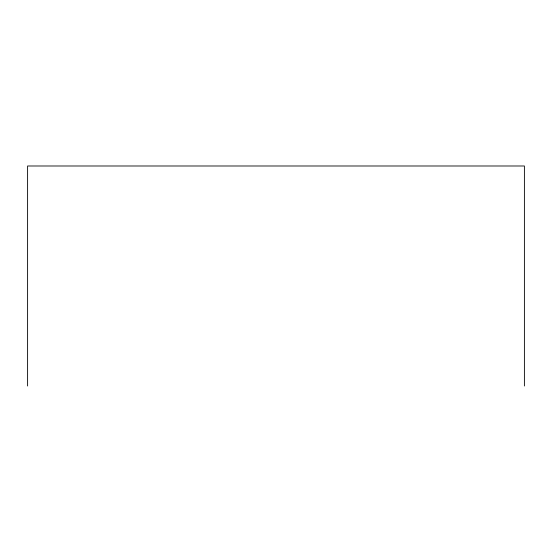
<?xml version="1.0" encoding="UTF-8"?>
<svg xmlns="http://www.w3.org/2000/svg" width="552" height="552" viewBox="0 0 552 552"><rect width="100%" height="100%" fill="white"/><g stroke="black" fill="none" stroke-linecap="round" stroke-linejoin="round"><path stroke-width="0.83" d="M524.4 386.007L524.4 165.993L27.6 165.993L27.6 386.007"/></g></svg>
